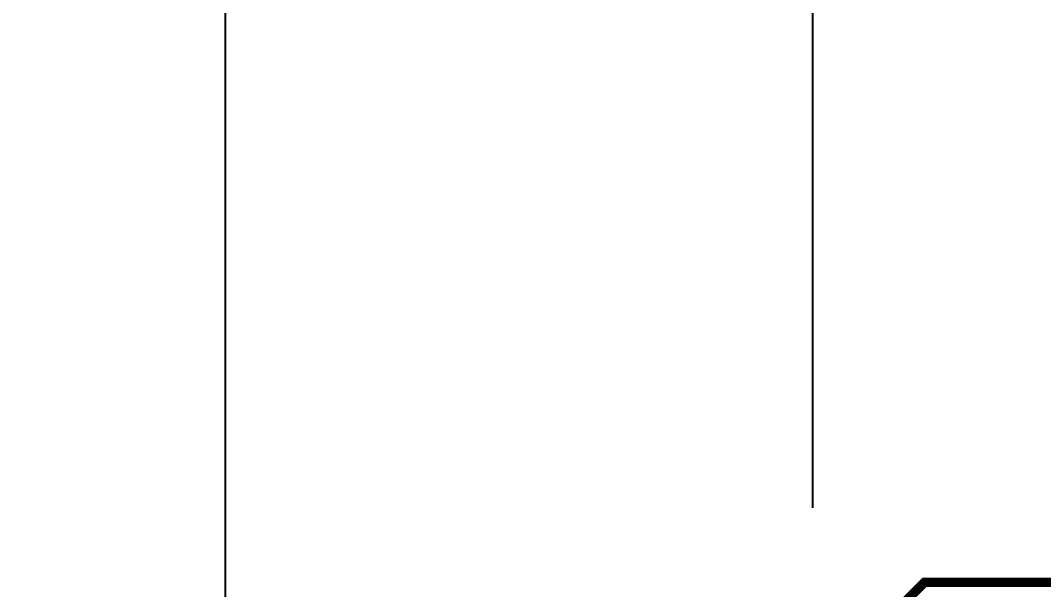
# Model space of a CAD drawing. Extents: x 980 to 1163, y 595 to 881.
# Drawn here: x 980.08 to 1007.56, y 822.5 to 837.76 of the extents above; entities that cross this region are included whole.
import ezdxf

# ---------------------------------------------------------------- set-up
doc = ezdxf.new("R2010")
doc.units = 0
doc.header["$LTSCALE"] = 10
doc.header["$MEASUREMENT"] = 0
doc.layers.get('Defpoints').update_dxf_attribs({"linetype": 'CONTINUOUS'})
for name, color, linetype in [('22-304-2_DRD', 7, 'CONTINUOUS'), ('22-304-2_DRL', 2, 'CONTINUOUS'), ('quote', 6, 'CONTINUOUS')]:
    doc.layers.add(name, color=color, linetype=linetype)
doc.styles.add('STILE3', font='arial.ttf', dxfattribs={"width": 1.2, "height": 3})
doc.dimstyles.new('QUOTE', dxfattribs={"dimscale": 0, "dimtxt": 3, "dimasz": 4, "dimexe": 2, "dimexo": 5, "dimgap": 2, "dimtad": 1, "dimdec": 1, "dimzin": 13, "dimdsep": 46, "dimtxsty": 'STILE3', "dimcen": 0, "dimclrt": 7, "dimadec": 0, "dimazin": 0, "dimtfac": 0.666667, "dimtdec": 1, "dimtofl": 0, "dimtmove": 2, "dimatfit": 3, "dimfxl": 0, "dimtolj": 1, "dimtzin": 13, "dimarcsym": 0})

# ---------------------------------------------------------------- blocks, each defined once
blk = doc.blocks.new('*D92')
at = {"layer": 'Defpoints', "color": 0, "transparency": 16777216}
for p in [(1041.858, 864.691), (985.584, 641.93), (1041.858, 641.93)]:
    blk.add_point(p, dxfattribs=at)
at = {"layer": 'quote', "color": 0, "lineweight": -2, "transparency": 16777216}
for p, q in [((1036.858, 864.691), (983.584, 864.691)), ((985.584, 860.691), (985.584, 645.93)), ((1036.858, 641.93), (983.584, 641.93))]:
    blk.add_line(p, q, dxfattribs=at)
at = {"layer": 'quote', "color": 0, "transparency": 16777216}
for points in [[(984.918, 860.691), (986.251, 860.691), (985.584, 864.691)], [(984.918, 645.93), (986.251, 645.93), (985.584, 641.93)]]:
    blk.add_solid(points, dxfattribs=at)
at = {"layer": 'quote', "color": 7, "transparency": 16777216, "insert": (982.053, 753.31), "char_height": 3, "attachment_point": 5, "rotation": 90, "style": 'STILE3'}
blk.add_mtext('\\A1;222.8', dxfattribs=at)
blk = doc.blocks.new('*D93')
at = {"layer": 'Defpoints', "color": 0, "transparency": 16777216}
for p in [(1146.158, 875.17), (1001.361, 819.692), (1146.158, 819.692)]:
    blk.add_point(p, dxfattribs=at)
at = {"layer": 'quote', "color": 0, "lineweight": -2, "transparency": 16777216}
for p, q in [((1001.361, 824.692), (1001.361, 877.17)), ((1146.158, 824.692), (1146.158, 877.17)), ((1005.361, 875.17), (1142.158, 875.17))]:
    blk.add_line(p, q, dxfattribs=at)
at = {"layer": 'quote', "color": 0, "transparency": 16777216}
for points in [[(1005.361, 875.837), (1005.361, 874.503), (1001.361, 875.17)], [(1142.158, 875.837), (1142.158, 874.503), (1146.158, 875.17)]]:
    blk.add_solid(points, dxfattribs=at)
at = {"layer": 'quote', "color": 7, "transparency": 16777216, "insert": (1073.759, 878.702), "char_height": 3, "attachment_point": 5, "style": 'STILE3'}
blk.add_mtext('\\A1;144.8', dxfattribs=at)

msp = doc.modelspace()

# ---------------------------------------------------------------- linework, layer by layer
at = {"layer": '22-304-2_DRD', "const_width": 0.254}
msp.add_lwpolyline([(1051.358, 645.692), (1051.358, 787.691), (1054.36, 790.69), (1093.159, 790.69), (1096.158, 787.691), (1096.158, 730.69), (1099.158, 727.691), (1143.159, 727.691), (1146.158, 730.69), (1146.158, 819.692), (1143.159, 822.692), (1121.66, 822.692), (1113.659, 830.69), (1113.659, 856.69), (1105.658, 864.691), (1041.858, 864.691), (1033.86, 856.69), (1033.86, 830.69), (1025.859, 822.692), (1004.36, 822.692), (1001.361, 819.692), (1001.361, 758.691), (1024.36, 735.692), (1024.36, 645.692)], dxfattribs=at)
at = {"layer": '22-304-2_DRL', "const_width": 0.254}
msp.add_lwpolyline([(1051.358, 645.692), (1051.358, 787.691), (1054.36, 790.69), (1093.159, 790.69), (1096.158, 787.691), (1096.158, 730.69), (1099.158, 727.691), (1143.159, 727.691), (1146.158, 730.69), (1146.158, 819.692), (1143.159, 822.692), (1121.66, 822.692), (1113.659, 830.69), (1113.659, 856.69), (1105.658, 864.691), (1041.858, 864.691), (1033.86, 856.69), (1033.86, 830.69), (1025.859, 822.692), (1004.36, 822.692), (1001.361, 819.692), (1001.361, 758.691), (1024.36, 735.692), (1024.36, 645.692)], dxfattribs=at)

# ---------------------------------------------------------------- dimensions: what is measured, and where the dimension line sits
at = {"layer": 'quote'}
dim = msp.add_linear_dim(base=(1146.158, 875.17), p1=(1001.361, 819.692), p2=(1146.158, 819.692), dimstyle='QUOTE', override={"dimscale": 1}, dxfattribs=at)
dim.commit()
dim.dimension.update_dxf_attribs({"geometry": '*D93', "text_midpoint": (1073.759, 878.702)})
dim = msp.add_linear_dim(base=(985.584, 641.93), p1=(1041.858, 864.691), p2=(1041.858, 641.93), angle=90, dimstyle='QUOTE', override={"dimscale": 1}, dxfattribs=at)
dim.commit()
dim.dimension.update_dxf_attribs({"geometry": '*D92', "text_midpoint": (982.053, 753.31)})

doc.saveas('drawing.dxf')
